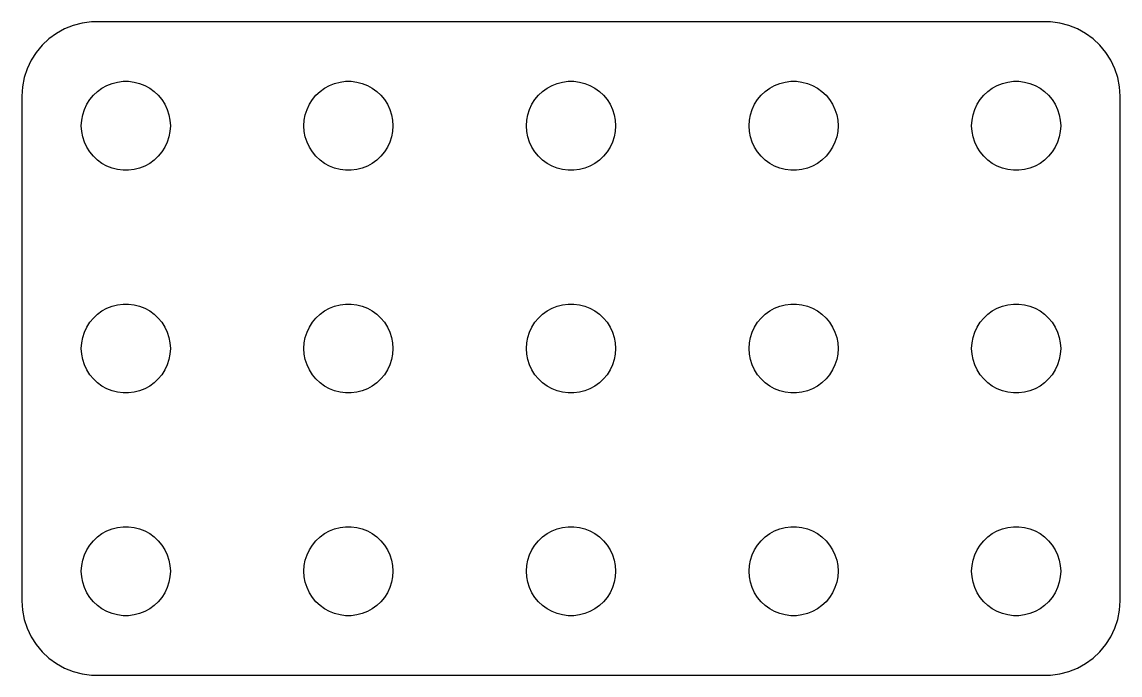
# Model space of a CAD drawing. Header units: metres. Extents: x -37 to 37, y 140 to 346.
# Drawn here: x -37 to 37, y 194 to 238 of the extents above; entities that cross this region are included whole.
import ezdxf

# ---------------------------------------------------------------- set-up
doc = ezdxf.new("R2010")
doc.units = ezdxf.units.M

msp = doc.modelspace()

# ---------------------------------------------------------------- linework, layer by layer
for p, q in [((-33.5451, 237.755), (-34.1289, 237.524)), ((-32.9369, 237.911), (-33.5451, 237.755)), ((-32.3139, 237.99), (-32.9369, 237.911)), ((32.3139, 237.99), (-32.3139, 237.99)), ((32.9369, 237.911), (32.3139, 237.99)), ((33.5451, 237.755), (32.9369, 237.911)), ((34.1289, 237.524), (33.5451, 237.755)), ((-35.1871, 236.853), (-35.6448, 236.423)), ((-34.6791, 237.222), (-35.1871, 236.853)), ((-34.1289, 237.524), (-34.6791, 237.222)), ((34.6791, 237.222), (34.1289, 237.524)), ((35.1871, 236.853), (34.6791, 237.222)), ((35.6448, 236.423), (35.1871, 236.853)), ((-35.6448, 236.423), (-36.0451, 235.939)), ((36.0451, 235.939), (35.6448, 236.423)), ((-36.3815, 235.409), (-36.6489, 234.841)), ((-36.0451, 235.939), (-36.3815, 235.409)), ((36.3815, 235.409), (36.0451, 235.939)), ((36.6489, 234.841), (36.3815, 235.409)), ((-36.6489, 234.841), (-36.8429, 234.243)), ((36.8429, 234.243), (36.6489, 234.841)), ((-36.8429, 234.243), (-36.9606, 233.627)), ((-31.2773, 233.714), (-30.927, 233.853)), ((-30.927, 233.853), (-30.5621, 233.947)), ((-30.5621, 233.947), (-30.1884, 233.994)), ((-30.1884, 233.994), (-29.8116, 233.994)), ((-29.8116, 233.994), (-29.4379, 233.947)), ((-29.4379, 233.947), (-29.0729, 233.853)), ((-29.0729, 233.853), (-28.7227, 233.714)), ((-16.2773, 233.714), (-15.927, 233.853)), ((-15.927, 233.853), (-15.5621, 233.947)), ((-15.5621, 233.947), (-15.1884, 233.994)), ((-15.1884, 233.994), (-14.8116, 233.994)), ((-14.8116, 233.994), (-14.4379, 233.947)), ((-14.4379, 233.947), (-14.0729, 233.853)), ((-14.0729, 233.853), (-13.7227, 233.714)), ((-1.27733, 233.714), (-0.92705, 233.853)), ((-0.92705, 233.853), (-0.56213, 233.947)), ((-0.56213, 233.947), (-0.18837, 233.994)), ((-0.18837, 233.994), (0.18837, 233.994)), ((0.18837, 233.994), (0.56213, 233.947)), ((0.56213, 233.947), (0.92705, 233.853)), ((0.92705, 233.853), (1.27733, 233.714)), ((13.7227, 233.714), (14.0729, 233.853)), ((14.0729, 233.853), (14.4379, 233.947)), ((14.4379, 233.947), (14.8116, 233.994)), ((14.8116, 233.994), (15.1884, 233.994)), ((15.1884, 233.994), (15.5621, 233.947)), ((15.5621, 233.947), (15.927, 233.853)), ((15.927, 233.853), (16.2773, 233.714)), ((28.7227, 233.714), (29.0729, 233.853)), ((29.0729, 233.853), (29.4379, 233.947)), ((29.4379, 233.947), (29.8116, 233.994)), ((29.8116, 233.994), (30.1884, 233.994)), ((30.1884, 233.994), (30.5621, 233.947)), ((30.5621, 233.947), (30.927, 233.853)), ((30.927, 233.853), (31.2773, 233.714)), ((36.9606, 233.627), (36.8429, 234.243)), ((-36.9606, 233.627), (-37, 233)), ((-32.1869, 233.054), (-31.9123, 233.312)), ((-31.9123, 233.312), (-31.6075, 233.533)), ((-31.6075, 233.533), (-31.2773, 233.714)), ((-28.7227, 233.714), (-28.3925, 233.533)), ((-28.3925, 233.533), (-28.0877, 233.312)), ((-28.0877, 233.312), (-27.8131, 233.054)), ((-17.1869, 233.054), (-16.9123, 233.312)), ((-16.9123, 233.312), (-16.6075, 233.533)), ((-16.6075, 233.533), (-16.2773, 233.714)), ((-13.7227, 233.714), (-13.3925, 233.533)), ((-13.3925, 233.533), (-13.0877, 233.312)), ((-13.0877, 233.312), (-12.8131, 233.054)), ((-2.1869, 233.054), (-1.91226, 233.312)), ((-1.91226, 233.312), (-1.60747, 233.533)), ((-1.60747, 233.533), (-1.27733, 233.714)), ((1.27733, 233.714), (1.60747, 233.533)), ((1.60747, 233.533), (1.91226, 233.312)), ((1.91226, 233.312), (2.1869, 233.054)), ((12.8131, 233.054), (13.0877, 233.312)), ((13.0877, 233.312), (13.3925, 233.533)), ((13.3925, 233.533), (13.7227, 233.714)), ((16.2773, 233.714), (16.6075, 233.533)), ((16.6075, 233.533), (16.9123, 233.312)), ((16.9123, 233.312), (17.1869, 233.054)), ((27.8131, 233.054), (28.0877, 233.312)), ((28.0877, 233.312), (28.3925, 233.533)), ((28.3925, 233.533), (28.7227, 233.714)), ((31.2773, 233.714), (31.6075, 233.533)), ((31.6075, 233.533), (31.9123, 233.312)), ((31.9123, 233.312), (32.1869, 233.054)), ((37, 233), (36.9606, 233.627)), ((-37, 233), (-37, 199)), ((-32.7893, 232.104), (-32.6289, 232.445)), ((-32.6289, 232.445), (-32.427, 232.763)), ((-32.427, 232.763), (-32.1869, 233.054)), ((-27.8131, 233.054), (-27.5729, 232.763)), ((-27.5729, 232.763), (-27.3711, 232.445)), ((-27.3711, 232.445), (-27.2107, 232.104)), ((-17.7893, 232.104), (-17.6289, 232.445)), ((-17.6289, 232.445), (-17.427, 232.763)), ((-17.427, 232.763), (-17.1869, 233.054)), ((-12.8131, 233.054), (-12.5729, 232.763)), ((-12.5729, 232.763), (-12.3711, 232.445)), ((-12.3711, 232.445), (-12.2107, 232.104)), ((-2.78932, 232.104), (-2.62891, 232.445)), ((-2.62891, 232.445), (-2.42705, 232.763)), ((-2.42705, 232.763), (-2.1869, 233.054)), ((2.1869, 233.054), (2.42705, 232.763)), ((2.42705, 232.763), (2.62891, 232.445)), ((2.62891, 232.445), (2.78932, 232.104)), ((12.2107, 232.104), (12.3711, 232.445)), ((12.3711, 232.445), (12.5729, 232.763)), ((12.5729, 232.763), (12.8131, 233.054)), ((17.1869, 233.054), (17.427, 232.763)), ((17.427, 232.763), (17.6289, 232.445)), ((17.6289, 232.445), (17.7893, 232.104)), ((27.2107, 232.104), (27.3711, 232.445)), ((27.3711, 232.445), (27.5729, 232.763)), ((27.5729, 232.763), (27.8131, 233.054)), ((32.1869, 233.054), (32.427, 232.763)), ((32.427, 232.763), (32.6289, 232.445)), ((32.6289, 232.445), (32.7893, 232.104)), ((37, 199), (37, 233)), ((-32.9763, 231.376), (-32.9057, 231.746)), ((-32.9057, 231.746), (-32.7893, 232.104)), ((-27.2107, 232.104), (-27.0942, 231.746)), ((-27.0942, 231.746), (-27.0237, 231.376)), ((-17.9763, 231.376), (-17.9057, 231.746)), ((-17.9057, 231.746), (-17.7893, 232.104)), ((-12.2107, 232.104), (-12.0942, 231.746)), ((-12.0942, 231.746), (-12.0237, 231.376)), ((-2.97633, 231.376), (-2.90575, 231.746)), ((-2.90575, 231.746), (-2.78932, 232.104)), ((2.78932, 232.104), (2.90575, 231.746)), ((2.90575, 231.746), (2.97633, 231.376)), ((12.0237, 231.376), (12.0942, 231.746)), ((12.0942, 231.746), (12.2107, 232.104)), ((17.7893, 232.104), (17.9057, 231.746)), ((17.9057, 231.746), (17.9763, 231.376)), ((27.0237, 231.376), (27.0942, 231.746)), ((27.0942, 231.746), (27.2107, 232.104)), ((32.7893, 232.104), (32.9057, 231.746)), ((32.9057, 231.746), (32.9763, 231.376)), ((-33, 231), (-32.9763, 231.376)), ((-32.9763, 230.624), (-33, 231)), ((-27.0237, 231.376), (-27, 231)), ((-27, 231), (-27.0237, 230.624)), ((-18, 231), (-17.9763, 231.376)), ((-17.9763, 230.624), (-18, 231)), ((-12.0237, 231.376), (-12, 231)), ((-12, 231), (-12.0237, 230.624)), ((-3, 231), (-2.97633, 231.376)), ((-2.97633, 230.624), (-3, 231)), ((2.97633, 231.376), (3, 231)), ((3, 231), (2.97633, 230.624)), ((12, 231), (12.0237, 231.376)), ((12.0237, 230.624), (12, 231)), ((17.9763, 231.376), (18, 231)), ((18, 231), (17.9763, 230.624)), ((27, 231), (27.0237, 231.376)), ((27.0237, 230.624), (27, 231)), ((32.9763, 231.376), (33, 231)), ((33, 231), (32.9763, 230.624)), ((-32.9057, 230.254), (-32.9763, 230.624)), ((-32.7893, 229.896), (-32.9057, 230.254)), ((-27.0942, 230.254), (-27.2107, 229.896)), ((-27.0237, 230.624), (-27.0942, 230.254)), ((-17.9057, 230.254), (-17.9763, 230.624)), ((-17.7893, 229.896), (-17.9057, 230.254)), ((-12.0942, 230.254), (-12.2107, 229.896)), ((-12.0237, 230.624), (-12.0942, 230.254)), ((-2.90575, 230.254), (-2.97633, 230.624)), ((-2.78932, 229.896), (-2.90575, 230.254)), ((2.90575, 230.254), (2.78932, 229.896)), ((2.97633, 230.624), (2.90575, 230.254)), ((12.0942, 230.254), (12.0237, 230.624)), ((12.2107, 229.896), (12.0942, 230.254)), ((17.9057, 230.254), (17.7893, 229.896)), ((17.9763, 230.624), (17.9057, 230.254)), ((27.0942, 230.254), (27.0237, 230.624)), ((27.2107, 229.896), (27.0942, 230.254)), ((32.9057, 230.254), (32.7893, 229.896)), ((32.9763, 230.624), (32.9057, 230.254)), ((-32.6289, 229.555), (-32.7893, 229.896)), ((-32.427, 229.237), (-32.6289, 229.555)), ((-27.3711, 229.555), (-27.5729, 229.237)), ((-27.2107, 229.896), (-27.3711, 229.555)), ((-17.6289, 229.555), (-17.7893, 229.896)), ((-17.427, 229.237), (-17.6289, 229.555)), ((-12.3711, 229.555), (-12.5729, 229.237)), ((-12.2107, 229.896), (-12.3711, 229.555)), ((-2.62891, 229.555), (-2.78932, 229.896)), ((-2.42705, 229.237), (-2.62891, 229.555)), ((2.62891, 229.555), (2.42705, 229.237)), ((2.78932, 229.896), (2.62891, 229.555)), ((12.3711, 229.555), (12.2107, 229.896)), ((12.5729, 229.237), (12.3711, 229.555)), ((17.6289, 229.555), (17.427, 229.237)), ((17.7893, 229.896), (17.6289, 229.555)), ((27.3711, 229.555), (27.2107, 229.896)), ((27.5729, 229.237), (27.3711, 229.555)), ((32.6289, 229.555), (32.427, 229.237)), ((32.7893, 229.896), (32.6289, 229.555)), ((-32.1869, 228.946), (-32.427, 229.237)), ((-31.9123, 228.688), (-32.1869, 228.946)), ((-31.6075, 228.467), (-31.9123, 228.688)), ((-28.0877, 228.688), (-28.3925, 228.467)), ((-27.8131, 228.946), (-28.0877, 228.688)), ((-27.5729, 229.237), (-27.8131, 228.946)), ((-17.1869, 228.946), (-17.427, 229.237)), ((-16.9123, 228.688), (-17.1869, 228.946)), ((-16.6075, 228.467), (-16.9123, 228.688)), ((-13.0877, 228.688), (-13.3925, 228.467)), ((-12.8131, 228.946), (-13.0877, 228.688)), ((-12.5729, 229.237), (-12.8131, 228.946)), ((-2.1869, 228.946), (-2.42705, 229.237)), ((-1.91226, 228.688), (-2.1869, 228.946)), ((-1.60747, 228.467), (-1.91226, 228.688)), ((1.91226, 228.688), (1.60747, 228.467)), ((2.1869, 228.946), (1.91226, 228.688)), ((2.42705, 229.237), (2.1869, 228.946)), ((12.8131, 228.946), (12.5729, 229.237)), ((13.0877, 228.688), (12.8131, 228.946)), ((13.3925, 228.467), (13.0877, 228.688)), ((16.9123, 228.688), (16.6075, 228.467)), ((17.1869, 228.946), (16.9123, 228.688)), ((17.427, 229.237), (17.1869, 228.946)), ((27.8131, 228.946), (27.5729, 229.237)), ((28.0877, 228.688), (27.8131, 228.946)), ((28.3925, 228.467), (28.0877, 228.688)), ((31.9123, 228.688), (31.6075, 228.467)), ((32.1869, 228.946), (31.9123, 228.688)), ((32.427, 229.237), (32.1869, 228.946)), ((-31.2773, 228.286), (-31.6075, 228.467)), ((-30.927, 228.147), (-31.2773, 228.286)), ((-30.5621, 228.053), (-30.927, 228.147)), ((-30.1884, 228.006), (-30.5621, 228.053)), ((-29.8116, 228.006), (-30.1884, 228.006)), ((-29.4379, 228.053), (-29.8116, 228.006)), ((-29.0729, 228.147), (-29.4379, 228.053)), ((-28.7227, 228.286), (-29.0729, 228.147)), ((-28.3925, 228.467), (-28.7227, 228.286)), ((-16.2773, 228.286), (-16.6075, 228.467)), ((-15.927, 228.147), (-16.2773, 228.286)), ((-15.5621, 228.053), (-15.927, 228.147)), ((-15.1884, 228.006), (-15.5621, 228.053)), ((-14.8116, 228.006), (-15.1884, 228.006)), ((-14.4379, 228.053), (-14.8116, 228.006)), ((-14.0729, 228.147), (-14.4379, 228.053)), ((-13.7227, 228.286), (-14.0729, 228.147)), ((-13.3925, 228.467), (-13.7227, 228.286)), ((-1.27733, 228.286), (-1.60747, 228.467)), ((-0.92705, 228.147), (-1.27733, 228.286)), ((-0.56213, 228.053), (-0.92705, 228.147)), ((-0.18837, 228.006), (-0.56213, 228.053)), ((0.18837, 228.006), (-0.18837, 228.006)), ((0.56213, 228.053), (0.18837, 228.006)), ((0.92705, 228.147), (0.56213, 228.053)), ((1.27733, 228.286), (0.92705, 228.147)), ((1.60747, 228.467), (1.27733, 228.286)), ((13.7227, 228.286), (13.3925, 228.467)), ((14.0729, 228.147), (13.7227, 228.286)), ((14.4379, 228.053), (14.0729, 228.147)), ((14.8116, 228.006), (14.4379, 228.053)), ((15.1884, 228.006), (14.8116, 228.006)), ((15.5621, 228.053), (15.1884, 228.006)), ((15.927, 228.147), (15.5621, 228.053)), ((16.2773, 228.286), (15.927, 228.147)), ((16.6075, 228.467), (16.2773, 228.286)), ((28.7227, 228.286), (28.3925, 228.467)), ((29.0729, 228.147), (28.7227, 228.286)), ((29.4379, 228.053), (29.0729, 228.147)), ((29.8116, 228.006), (29.4379, 228.053)), ((30.1884, 228.006), (29.8116, 228.006)), ((30.5621, 228.053), (30.1884, 228.006)), ((30.927, 228.147), (30.5621, 228.053)), ((31.2773, 228.286), (30.927, 228.147)), ((31.6075, 228.467), (31.2773, 228.286)), ((-32.1869, 218.054), (-31.9123, 218.312)), ((-31.9123, 218.312), (-31.6075, 218.533)), ((-31.6075, 218.533), (-31.2773, 218.714)), ((-31.2773, 218.714), (-30.927, 218.853)), ((-30.927, 218.853), (-30.5621, 218.947)), ((-30.5621, 218.947), (-30.1884, 218.994)), ((-30.1884, 218.994), (-29.8116, 218.994)), ((-29.8116, 218.994), (-29.4379, 218.947)), ((-29.4379, 218.947), (-29.0729, 218.853)), ((-29.0729, 218.853), (-28.7227, 218.714)), ((-28.7227, 218.714), (-28.3925, 218.533)), ((-28.3925, 218.533), (-28.0877, 218.312)), ((-28.0877, 218.312), (-27.8131, 218.054)), ((-17.1869, 218.054), (-16.9123, 218.312)), ((-16.9123, 218.312), (-16.6075, 218.533)), ((-16.6075, 218.533), (-16.2773, 218.714)), ((-16.2773, 218.714), (-15.927, 218.853)), ((-15.927, 218.853), (-15.5621, 218.947)), ((-15.5621, 218.947), (-15.1884, 218.994)), ((-15.1884, 218.994), (-14.8116, 218.994)), ((-14.8116, 218.994), (-14.4379, 218.947)), ((-14.4379, 218.947), (-14.0729, 218.853)), ((-14.0729, 218.853), (-13.7227, 218.714)), ((-13.7227, 218.714), (-13.3925, 218.533)), ((-13.3925, 218.533), (-13.0877, 218.312)), ((-13.0877, 218.312), (-12.8131, 218.054)), ((-2.1869, 218.054), (-1.91226, 218.312)), ((-1.91226, 218.312), (-1.60747, 218.533)), ((-1.60747, 218.533), (-1.27733, 218.714)), ((-1.27733, 218.714), (-0.92705, 218.853)), ((-0.92705, 218.853), (-0.56213, 218.947)), ((-0.56213, 218.947), (-0.18837, 218.994)), ((-0.18837, 218.994), (0.18837, 218.994)), ((0.18837, 218.994), (0.56213, 218.947)), ((0.56213, 218.947), (0.92705, 218.853)), ((0.92705, 218.853), (1.27733, 218.714)), ((1.27733, 218.714), (1.60747, 218.533)), ((1.60747, 218.533), (1.91226, 218.312)), ((1.91226, 218.312), (2.1869, 218.054)), ((12.8131, 218.054), (13.0877, 218.312)), ((13.0877, 218.312), (13.3925, 218.533)), ((13.3925, 218.533), (13.7227, 218.714)), ((13.7227, 218.714), (14.0729, 218.853)), ((14.0729, 218.853), (14.4379, 218.947)), ((14.4379, 218.947), (14.8116, 218.994)), ((14.8116, 218.994), (15.1884, 218.994)), ((15.1884, 218.994), (15.5621, 218.947)), ((15.5621, 218.947), (15.927, 218.853)), ((15.927, 218.853), (16.2773, 218.714)), ((16.2773, 218.714), (16.6075, 218.533)), ((16.6075, 218.533), (16.9123, 218.312)), ((16.9123, 218.312), (17.1869, 218.054)), ((27.8131, 218.054), (28.0877, 218.312)), ((28.0877, 218.312), (28.3925, 218.533)), ((28.3925, 218.533), (28.7227, 218.714)), ((28.7227, 218.714), (29.0729, 218.853)), ((29.0729, 218.853), (29.4379, 218.947)), ((29.4379, 218.947), (29.8116, 218.994)), ((29.8116, 218.994), (30.1884, 218.994)), ((30.1884, 218.994), (30.5621, 218.947)), ((30.5621, 218.947), (30.927, 218.853)), ((30.927, 218.853), (31.2773, 218.714)), ((31.2773, 218.714), (31.6075, 218.533)), ((31.6075, 218.533), (31.9123, 218.312)), ((31.9123, 218.312), (32.1869, 218.054)), ((-32.6289, 217.445), (-32.427, 217.763)), ((-32.427, 217.763), (-32.1869, 218.054)), ((-27.8131, 218.054), (-27.5729, 217.763)), ((-27.5729, 217.763), (-27.3711, 217.445)), ((-17.6289, 217.445), (-17.427, 217.763)), ((-17.427, 217.763), (-17.1869, 218.054)), ((-12.8131, 218.054), (-12.5729, 217.763)), ((-12.5729, 217.763), (-12.3711, 217.445)), ((-2.62891, 217.445), (-2.42705, 217.763)), ((-2.42705, 217.763), (-2.1869, 218.054)), ((2.1869, 218.054), (2.42705, 217.763)), ((2.42705, 217.763), (2.62891, 217.445)), ((12.3711, 217.445), (12.5729, 217.763)), ((12.5729, 217.763), (12.8131, 218.054)), ((17.1869, 218.054), (17.427, 217.763)), ((17.427, 217.763), (17.6289, 217.445)), ((27.3711, 217.445), (27.5729, 217.763)), ((27.5729, 217.763), (27.8131, 218.054)), ((32.1869, 218.054), (32.427, 217.763)), ((32.427, 217.763), (32.6289, 217.445)), ((-32.9057, 216.746), (-32.7893, 217.104)), ((-32.7893, 217.104), (-32.6289, 217.445)), ((-27.3711, 217.445), (-27.2107, 217.104)), ((-27.2107, 217.104), (-27.0942, 216.746)), ((-17.9057, 216.746), (-17.7893, 217.104)), ((-17.7893, 217.104), (-17.6289, 217.445)), ((-12.3711, 217.445), (-12.2107, 217.104)), ((-12.2107, 217.104), (-12.0942, 216.746)), ((-2.90575, 216.746), (-2.78932, 217.104)), ((-2.78932, 217.104), (-2.62891, 217.445)), ((2.62891, 217.445), (2.78932, 217.104)), ((2.78932, 217.104), (2.90575, 216.746)), ((12.0942, 216.746), (12.2107, 217.104)), ((12.2107, 217.104), (12.3711, 217.445)), ((17.6289, 217.445), (17.7893, 217.104)), ((17.7893, 217.104), (17.9057, 216.746)), ((27.0942, 216.746), (27.2107, 217.104)), ((27.2107, 217.104), (27.3711, 217.445)), ((32.6289, 217.445), (32.7893, 217.104)), ((32.7893, 217.104), (32.9057, 216.746)), ((-33, 216), (-32.9763, 216.376)), ((-32.9763, 216.376), (-32.9057, 216.746)), ((-27.0942, 216.746), (-27.0237, 216.376)), ((-27.0237, 216.376), (-27, 216)), ((-18, 216), (-17.9763, 216.376)), ((-17.9763, 216.376), (-17.9057, 216.746)), ((-12.0942, 216.746), (-12.0237, 216.376)), ((-12.0237, 216.376), (-12, 216)), ((-3, 216), (-2.97633, 216.376)), ((-2.97633, 216.376), (-2.90575, 216.746)), ((2.90575, 216.746), (2.97633, 216.376)), ((2.97633, 216.376), (3, 216)), ((12, 216), (12.0237, 216.376)), ((12.0237, 216.376), (12.0942, 216.746)), ((17.9057, 216.746), (17.9763, 216.376)), ((17.9763, 216.376), (18, 216)), ((27, 216), (27.0237, 216.376)), ((27.0237, 216.376), (27.0942, 216.746)), ((32.9057, 216.746), (32.9763, 216.376)), ((32.9763, 216.376), (33, 216)), ((-32.9763, 215.624), (-33, 216)), ((-32.9057, 215.254), (-32.9763, 215.624)), ((-27.0237, 215.624), (-27.0942, 215.254)), ((-27, 216), (-27.0237, 215.624)), ((-17.9763, 215.624), (-18, 216)), ((-17.9057, 215.254), (-17.9763, 215.624)), ((-12.0237, 215.624), (-12.0942, 215.254)), ((-12, 216), (-12.0237, 215.624)), ((-2.97633, 215.624), (-3, 216)), ((-2.90575, 215.254), (-2.97633, 215.624)), ((2.97633, 215.624), (2.90575, 215.254)), ((3, 216), (2.97633, 215.624)), ((12.0237, 215.624), (12, 216)), ((12.0942, 215.254), (12.0237, 215.624)), ((17.9763, 215.624), (17.9057, 215.254)), ((18, 216), (17.9763, 215.624)), ((27.0237, 215.624), (27, 216)), ((27.0942, 215.254), (27.0237, 215.624)), ((32.9763, 215.624), (32.9057, 215.254)), ((33, 216), (32.9763, 215.624)), ((-32.7893, 214.896), (-32.9057, 215.254)), ((-32.6289, 214.555), (-32.7893, 214.896)), ((-27.2107, 214.896), (-27.3711, 214.555)), ((-27.0942, 215.254), (-27.2107, 214.896)), ((-17.7893, 214.896), (-17.9057, 215.254)), ((-17.6289, 214.555), (-17.7893, 214.896)), ((-12.2107, 214.896), (-12.3711, 214.555)), ((-12.0942, 215.254), (-12.2107, 214.896)), ((-2.78932, 214.896), (-2.90575, 215.254)), ((-2.62891, 214.555), (-2.78932, 214.896)), ((2.78932, 214.896), (2.62891, 214.555)), ((2.90575, 215.254), (2.78932, 214.896)), ((12.2107, 214.896), (12.0942, 215.254)), ((12.3711, 214.555), (12.2107, 214.896)), ((17.7893, 214.896), (17.6289, 214.555)), ((17.9057, 215.254), (17.7893, 214.896)), ((27.2107, 214.896), (27.0942, 215.254)), ((27.3711, 214.555), (27.2107, 214.896)), ((32.7893, 214.896), (32.6289, 214.555)), ((32.9057, 215.254), (32.7893, 214.896)), ((-32.427, 214.237), (-32.6289, 214.555)), ((-32.1869, 213.946), (-32.427, 214.237)), ((-31.9123, 213.688), (-32.1869, 213.946)), ((-27.8131, 213.946), (-28.0877, 213.688)), ((-27.5729, 214.237), (-27.8131, 213.946)), ((-27.3711, 214.555), (-27.5729, 214.237)), ((-17.427, 214.237), (-17.6289, 214.555)), ((-17.1869, 213.946), (-17.427, 214.237)), ((-16.9123, 213.688), (-17.1869, 213.946)), ((-12.8131, 213.946), (-13.0877, 213.688)), ((-12.5729, 214.237), (-12.8131, 213.946)), ((-12.3711, 214.555), (-12.5729, 214.237)), ((-2.42705, 214.237), (-2.62891, 214.555)), ((-2.1869, 213.946), (-2.42705, 214.237)), ((-1.91226, 213.688), (-2.1869, 213.946)), ((2.1869, 213.946), (1.91226, 213.688)), ((2.42705, 214.237), (2.1869, 213.946)), ((2.62891, 214.555), (2.42705, 214.237)), ((12.5729, 214.237), (12.3711, 214.555)), ((12.8131, 213.946), (12.5729, 214.237)), ((13.0877, 213.688), (12.8131, 213.946)), ((17.1869, 213.946), (16.9123, 213.688)), ((17.427, 214.237), (17.1869, 213.946)), ((17.6289, 214.555), (17.427, 214.237)), ((27.5729, 214.237), (27.3711, 214.555)), ((27.8131, 213.946), (27.5729, 214.237)), ((28.0877, 213.688), (27.8131, 213.946)), ((32.1869, 213.946), (31.9123, 213.688)), ((32.427, 214.237), (32.1869, 213.946)), ((32.6289, 214.555), (32.427, 214.237)), ((-31.6075, 213.467), (-31.9123, 213.688)), ((-31.2773, 213.286), (-31.6075, 213.467)), ((-30.927, 213.147), (-31.2773, 213.286)), ((-30.5621, 213.053), (-30.927, 213.147)), ((-29.0729, 213.147), (-29.4379, 213.053)), ((-28.7227, 213.286), (-29.0729, 213.147)), ((-28.3925, 213.467), (-28.7227, 213.286)), ((-28.0877, 213.688), (-28.3925, 213.467)), ((-16.6075, 213.467), (-16.9123, 213.688)), ((-16.2773, 213.286), (-16.6075, 213.467)), ((-15.927, 213.147), (-16.2773, 213.286)), ((-15.5621, 213.053), (-15.927, 213.147)), ((-14.0729, 213.147), (-14.4379, 213.053)), ((-13.7227, 213.286), (-14.0729, 213.147)), ((-13.3925, 213.467), (-13.7227, 213.286)), ((-13.0877, 213.688), (-13.3925, 213.467)), ((-1.60747, 213.467), (-1.91226, 213.688)), ((-1.27733, 213.286), (-1.60747, 213.467)), ((-0.92705, 213.147), (-1.27733, 213.286)), ((-0.56213, 213.053), (-0.92705, 213.147)), ((0.92705, 213.147), (0.56213, 213.053)), ((1.27733, 213.286), (0.92705, 213.147)), ((1.60747, 213.467), (1.27733, 213.286)), ((1.91226, 213.688), (1.60747, 213.467)), ((13.3925, 213.467), (13.0877, 213.688)), ((13.7227, 213.286), (13.3925, 213.467)), ((14.0729, 213.147), (13.7227, 213.286)), ((14.4379, 213.053), (14.0729, 213.147)), ((15.927, 213.147), (15.5621, 213.053)), ((16.2773, 213.286), (15.927, 213.147)), ((16.6075, 213.467), (16.2773, 213.286)), ((16.9123, 213.688), (16.6075, 213.467)), ((28.3925, 213.467), (28.0877, 213.688)), ((28.7227, 213.286), (28.3925, 213.467)), ((29.0729, 213.147), (28.7227, 213.286)), ((29.4379, 213.053), (29.0729, 213.147)), ((30.927, 213.147), (30.5621, 213.053)), ((31.2773, 213.286), (30.927, 213.147)), ((31.6075, 213.467), (31.2773, 213.286)), ((31.9123, 213.688), (31.6075, 213.467)), ((-30.1884, 213.006), (-30.5621, 213.053)), ((-29.8116, 213.006), (-30.1884, 213.006)), ((-29.4379, 213.053), (-29.8116, 213.006)), ((-15.1884, 213.006), (-15.5621, 213.053)), ((-14.8116, 213.006), (-15.1884, 213.006)), ((-14.4379, 213.053), (-14.8116, 213.006)), ((-0.18837, 213.006), (-0.56213, 213.053)), ((0.18837, 213.006), (-0.18837, 213.006)), ((0.56213, 213.053), (0.18837, 213.006)), ((14.8116, 213.006), (14.4379, 213.053)), ((15.1884, 213.006), (14.8116, 213.006)), ((15.5621, 213.053), (15.1884, 213.006)), ((29.8116, 213.006), (29.4379, 213.053)), ((30.1884, 213.006), (29.8116, 213.006)), ((30.5621, 213.053), (30.1884, 213.006)), ((-31.9123, 203.312), (-31.6075, 203.533)), ((-31.6075, 203.533), (-31.2773, 203.714)), ((-31.2773, 203.714), (-30.927, 203.853)), ((-30.927, 203.853), (-30.5621, 203.947)), ((-30.5621, 203.947), (-30.1884, 203.994)), ((-30.1884, 203.994), (-29.8116, 203.994)), ((-29.8116, 203.994), (-29.4379, 203.947)), ((-29.4379, 203.947), (-29.0729, 203.853)), ((-29.0729, 203.853), (-28.7227, 203.714)), ((-28.7227, 203.714), (-28.3925, 203.533)), ((-28.3925, 203.533), (-28.0877, 203.312)), ((-16.9123, 203.312), (-16.6075, 203.533)), ((-16.6075, 203.533), (-16.2773, 203.714)), ((-16.2773, 203.714), (-15.927, 203.853)), ((-15.927, 203.853), (-15.5621, 203.947)), ((-15.5621, 203.947), (-15.1884, 203.994)), ((-15.1884, 203.994), (-14.8116, 203.994)), ((-14.8116, 203.994), (-14.4379, 203.947)), ((-14.4379, 203.947), (-14.0729, 203.853)), ((-14.0729, 203.853), (-13.7227, 203.714)), ((-13.7227, 203.714), (-13.3925, 203.533)), ((-13.3925, 203.533), (-13.0877, 203.312)), ((-1.91226, 203.312), (-1.60747, 203.533)), ((-1.60747, 203.533), (-1.27733, 203.714)), ((-1.27733, 203.714), (-0.92705, 203.853)), ((-0.92705, 203.853), (-0.56213, 203.947)), ((-0.56213, 203.947), (-0.18837, 203.994)), ((-0.18837, 203.994), (0.18837, 203.994)), ((0.18837, 203.994), (0.56213, 203.947)), ((0.56213, 203.947), (0.92705, 203.853)), ((0.92705, 203.853), (1.27733, 203.714)), ((1.27733, 203.714), (1.60747, 203.533)), ((1.60747, 203.533), (1.91226, 203.312)), ((13.0877, 203.312), (13.3925, 203.533)), ((13.3925, 203.533), (13.7227, 203.714)), ((13.7227, 203.714), (14.0729, 203.853)), ((14.0729, 203.853), (14.4379, 203.947)), ((14.4379, 203.947), (14.8116, 203.994)), ((14.8116, 203.994), (15.1884, 203.994)), ((15.1884, 203.994), (15.5621, 203.947)), ((15.5621, 203.947), (15.927, 203.853)), ((15.927, 203.853), (16.2773, 203.714)), ((16.2773, 203.714), (16.6075, 203.533)), ((16.6075, 203.533), (16.9123, 203.312)), ((28.0877, 203.312), (28.3925, 203.533)), ((28.3925, 203.533), (28.7227, 203.714)), ((28.7227, 203.714), (29.0729, 203.853)), ((29.0729, 203.853), (29.4379, 203.947)), ((29.4379, 203.947), (29.8116, 203.994)), ((29.8116, 203.994), (30.1884, 203.994)), ((30.1884, 203.994), (30.5621, 203.947)), ((30.5621, 203.947), (30.927, 203.853)), ((30.927, 203.853), (31.2773, 203.714)), ((31.2773, 203.714), (31.6075, 203.533)), ((31.6075, 203.533), (31.9123, 203.312)), ((-32.6289, 202.445), (-32.427, 202.763)), ((-32.427, 202.763), (-32.1869, 203.054)), ((-32.1869, 203.054), (-31.9123, 203.312)), ((-28.0877, 203.312), (-27.8131, 203.054)), ((-27.8131, 203.054), (-27.5729, 202.763)), ((-27.5729, 202.763), (-27.3711, 202.445)), ((-17.6289, 202.445), (-17.427, 202.763)), ((-17.427, 202.763), (-17.1869, 203.054)), ((-17.1869, 203.054), (-16.9123, 203.312)), ((-13.0877, 203.312), (-12.8131, 203.054)), ((-12.8131, 203.054), (-12.5729, 202.763)), ((-12.5729, 202.763), (-12.3711, 202.445)), ((-2.62891, 202.445), (-2.42705, 202.763)), ((-2.42705, 202.763), (-2.1869, 203.054)), ((-2.1869, 203.054), (-1.91226, 203.312)), ((1.91226, 203.312), (2.1869, 203.054)), ((2.1869, 203.054), (2.42705, 202.763)), ((2.42705, 202.763), (2.62891, 202.445)), ((12.3711, 202.445), (12.5729, 202.763)), ((12.5729, 202.763), (12.8131, 203.054)), ((12.8131, 203.054), (13.0877, 203.312)), ((16.9123, 203.312), (17.1869, 203.054)), ((17.1869, 203.054), (17.427, 202.763)), ((17.427, 202.763), (17.6289, 202.445)), ((27.3711, 202.445), (27.5729, 202.763)), ((27.5729, 202.763), (27.8131, 203.054)), ((27.8131, 203.054), (28.0877, 203.312)), ((31.9123, 203.312), (32.1869, 203.054)), ((32.1869, 203.054), (32.427, 202.763)), ((32.427, 202.763), (32.6289, 202.445)), ((-32.9057, 201.746), (-32.7893, 202.104)), ((-32.7893, 202.104), (-32.6289, 202.445)), ((-27.3711, 202.445), (-27.2107, 202.104)), ((-27.2107, 202.104), (-27.0942, 201.746)), ((-17.9057, 201.746), (-17.7893, 202.104)), ((-17.7893, 202.104), (-17.6289, 202.445)), ((-12.3711, 202.445), (-12.2107, 202.104)), ((-12.2107, 202.104), (-12.0942, 201.746)), ((-2.90575, 201.746), (-2.78932, 202.104)), ((-2.78932, 202.104), (-2.62891, 202.445)), ((2.62891, 202.445), (2.78932, 202.104)), ((2.78932, 202.104), (2.90575, 201.746)), ((12.0942, 201.746), (12.2107, 202.104)), ((12.2107, 202.104), (12.3711, 202.445)), ((17.6289, 202.445), (17.7893, 202.104)), ((17.7893, 202.104), (17.9057, 201.746)), ((27.0942, 201.746), (27.2107, 202.104)), ((27.2107, 202.104), (27.3711, 202.445)), ((32.6289, 202.445), (32.7893, 202.104)), ((32.7893, 202.104), (32.9057, 201.746)), ((-33, 201), (-32.9763, 201.376)), ((-32.9763, 201.376), (-32.9057, 201.746)), ((-27.0942, 201.746), (-27.0237, 201.376)), ((-27.0237, 201.376), (-27, 201)), ((-18, 201), (-17.9763, 201.376)), ((-17.9763, 201.376), (-17.9057, 201.746)), ((-12.0942, 201.746), (-12.0237, 201.376)), ((-12.0237, 201.376), (-12, 201)), ((-3, 201), (-2.97633, 201.376)), ((-2.97633, 201.376), (-2.90575, 201.746)), ((2.90575, 201.746), (2.97633, 201.376)), ((2.97633, 201.376), (3, 201)), ((12, 201), (12.0237, 201.376)), ((12.0237, 201.376), (12.0942, 201.746)), ((17.9057, 201.746), (17.9763, 201.376)), ((17.9763, 201.376), (18, 201)), ((27, 201), (27.0237, 201.376)), ((27.0237, 201.376), (27.0942, 201.746)), ((32.9057, 201.746), (32.9763, 201.376)), ((32.9763, 201.376), (33, 201)), ((-32.9763, 200.624), (-33, 201)), ((-32.9057, 200.254), (-32.9763, 200.624)), ((-27.0237, 200.624), (-27.0942, 200.254)), ((-27, 201), (-27.0237, 200.624)), ((-17.9763, 200.624), (-18, 201)), ((-17.9057, 200.254), (-17.9763, 200.624)), ((-12.0237, 200.624), (-12.0942, 200.254)), ((-12, 201), (-12.0237, 200.624)), ((-2.97633, 200.624), (-3, 201)), ((-2.90575, 200.254), (-2.97633, 200.624)), ((2.97633, 200.624), (2.90575, 200.254)), ((3, 201), (2.97633, 200.624)), ((12.0237, 200.624), (12, 201)), ((12.0942, 200.254), (12.0237, 200.624)), ((17.9763, 200.624), (17.9057, 200.254)), ((18, 201), (17.9763, 200.624)), ((27.0237, 200.624), (27, 201)), ((27.0942, 200.254), (27.0237, 200.624)), ((32.9763, 200.624), (32.9057, 200.254)), ((33, 201), (32.9763, 200.624)), ((-32.7893, 199.896), (-32.9057, 200.254)), ((-32.6289, 199.555), (-32.7893, 199.896)), ((-27.2107, 199.896), (-27.3711, 199.555)), ((-27.0942, 200.254), (-27.2107, 199.896)), ((-17.7893, 199.896), (-17.9057, 200.254)), ((-17.6289, 199.555), (-17.7893, 199.896)), ((-12.2107, 199.896), (-12.3711, 199.555)), ((-12.0942, 200.254), (-12.2107, 199.896)), ((-2.78932, 199.896), (-2.90575, 200.254)), ((-2.62891, 199.555), (-2.78932, 199.896)), ((2.78932, 199.896), (2.62891, 199.555)), ((2.90575, 200.254), (2.78932, 199.896)), ((12.2107, 199.896), (12.0942, 200.254)), ((12.3711, 199.555), (12.2107, 199.896)), ((17.7893, 199.896), (17.6289, 199.555)), ((17.9057, 200.254), (17.7893, 199.896)), ((27.2107, 199.896), (27.0942, 200.254)), ((27.3711, 199.555), (27.2107, 199.896)), ((32.7893, 199.896), (32.6289, 199.555)), ((32.9057, 200.254), (32.7893, 199.896)), ((-32.427, 199.237), (-32.6289, 199.555)), ((-32.1869, 198.946), (-32.427, 199.237)), ((-27.5729, 199.237), (-27.8131, 198.946)), ((-27.3711, 199.555), (-27.5729, 199.237)), ((-17.427, 199.237), (-17.6289, 199.555)), ((-17.1869, 198.946), (-17.427, 199.237)), ((-12.5729, 199.237), (-12.8131, 198.946)), ((-12.3711, 199.555), (-12.5729, 199.237)), ((-2.42705, 199.237), (-2.62891, 199.555)), ((-2.1869, 198.946), (-2.42705, 199.237)), ((2.42705, 199.237), (2.1869, 198.946)), ((2.62891, 199.555), (2.42705, 199.237)), ((12.5729, 199.237), (12.3711, 199.555)), ((12.8131, 198.946), (12.5729, 199.237)), ((17.427, 199.237), (17.1869, 198.946)), ((17.6289, 199.555), (17.427, 199.237)), ((27.5729, 199.237), (27.3711, 199.555)), ((27.8131, 198.946), (27.5729, 199.237)), ((32.427, 199.237), (32.1869, 198.946)), ((32.6289, 199.555), (32.427, 199.237)), ((-37, 199), (-36.9606, 198.373)), ((-36.9606, 198.373), (-36.8429, 197.757)), ((-31.9123, 198.688), (-32.1869, 198.946)), ((-31.6075, 198.467), (-31.9123, 198.688)), ((-31.2773, 198.286), (-31.6075, 198.467)), ((-28.3925, 198.467), (-28.7227, 198.286)), ((-28.0877, 198.688), (-28.3925, 198.467)), ((-27.8131, 198.946), (-28.0877, 198.688)), ((-16.9123, 198.688), (-17.1869, 198.946)), ((-16.6075, 198.467), (-16.9123, 198.688)), ((-16.2773, 198.286), (-16.6075, 198.467)), ((-13.3925, 198.467), (-13.7227, 198.286)), ((-13.0877, 198.688), (-13.3925, 198.467)), ((-12.8131, 198.946), (-13.0877, 198.688)), ((-1.91226, 198.688), (-2.1869, 198.946)), ((-1.60747, 198.467), (-1.91226, 198.688)), ((-1.27733, 198.286), (-1.60747, 198.467)), ((1.60747, 198.467), (1.27733, 198.286)), ((1.91226, 198.688), (1.60747, 198.467)), ((2.1869, 198.946), (1.91226, 198.688)), ((13.0877, 198.688), (12.8131, 198.946)), ((13.3925, 198.467), (13.0877, 198.688)), ((13.7227, 198.286), (13.3925, 198.467)), ((16.6075, 198.467), (16.2773, 198.286)), ((16.9123, 198.688), (16.6075, 198.467)), ((17.1869, 198.946), (16.9123, 198.688)), ((28.0877, 198.688), (27.8131, 198.946)), ((28.3925, 198.467), (28.0877, 198.688)), ((28.7227, 198.286), (28.3925, 198.467)), ((31.6075, 198.467), (31.2773, 198.286)), ((31.9123, 198.688), (31.6075, 198.467)), ((32.1869, 198.946), (31.9123, 198.688)), ((36.8429, 197.757), (36.9606, 198.373)), ((36.9606, 198.373), (37, 199)), ((-36.8429, 197.757), (-36.6489, 197.159)), ((-30.927, 198.147), (-31.2773, 198.286)), ((-30.5621, 198.053), (-30.927, 198.147)), ((-30.1884, 198.006), (-30.5621, 198.053)), ((-29.8116, 198.006), (-30.1884, 198.006)), ((-29.4379, 198.053), (-29.8116, 198.006)), ((-29.0729, 198.147), (-29.4379, 198.053)), ((-28.7227, 198.286), (-29.0729, 198.147)), ((-15.927, 198.147), (-16.2773, 198.286)), ((-15.5621, 198.053), (-15.927, 198.147)), ((-15.1884, 198.006), (-15.5621, 198.053)), ((-14.8116, 198.006), (-15.1884, 198.006)), ((-14.4379, 198.053), (-14.8116, 198.006)), ((-14.0729, 198.147), (-14.4379, 198.053)), ((-13.7227, 198.286), (-14.0729, 198.147)), ((-0.92705, 198.147), (-1.27733, 198.286)), ((-0.56213, 198.053), (-0.92705, 198.147)), ((-0.18837, 198.006), (-0.56213, 198.053)), ((0.18837, 198.006), (-0.18837, 198.006)), ((0.56213, 198.053), (0.18837, 198.006)), ((0.92705, 198.147), (0.56213, 198.053)), ((1.27733, 198.286), (0.92705, 198.147)), ((14.0729, 198.147), (13.7227, 198.286)), ((14.4379, 198.053), (14.0729, 198.147)), ((14.8116, 198.006), (14.4379, 198.053)), ((15.1884, 198.006), (14.8116, 198.006)), ((15.5621, 198.053), (15.1884, 198.006)), ((15.927, 198.147), (15.5621, 198.053)), ((16.2773, 198.286), (15.927, 198.147)), ((29.0729, 198.147), (28.7227, 198.286)), ((29.4379, 198.053), (29.0729, 198.147)), ((29.8116, 198.006), (29.4379, 198.053)), ((30.1884, 198.006), (29.8116, 198.006)), ((30.5621, 198.053), (30.1884, 198.006)), ((30.927, 198.147), (30.5621, 198.053)), ((31.2773, 198.286), (30.927, 198.147)), ((36.6489, 197.159), (36.8429, 197.757)), ((-36.6489, 197.159), (-36.3815, 196.591)), ((36.3815, 196.591), (36.6489, 197.159)), ((-36.3815, 196.591), (-36.0451, 196.061)), ((36.0451, 196.061), (36.3815, 196.591)), ((-36.0451, 196.061), (-35.6448, 195.577)), ((-35.6448, 195.577), (-35.1871, 195.147)), ((35.1871, 195.147), (35.6448, 195.577)), ((35.6448, 195.577), (36.0451, 196.061)), ((-35.1871, 195.147), (-34.6791, 194.778)), ((-34.6791, 194.778), (-34.1289, 194.476)), ((34.1289, 194.476), (34.6791, 194.778)), ((34.6791, 194.778), (35.1871, 195.147)), ((-34.1289, 194.476), (-33.5451, 194.245)), ((-33.5451, 194.245), (-32.9369, 194.089)), ((-32.9369, 194.089), (-32.3139, 194.01)), ((-32.3139, 194.01), (32.3139, 194.01)), ((32.3139, 194.01), (32.9369, 194.089)), ((32.9369, 194.089), (33.5451, 194.245)), ((33.5451, 194.245), (34.1289, 194.476))]:
    msp.add_line(p, q)

doc.saveas('drawing.dxf')
